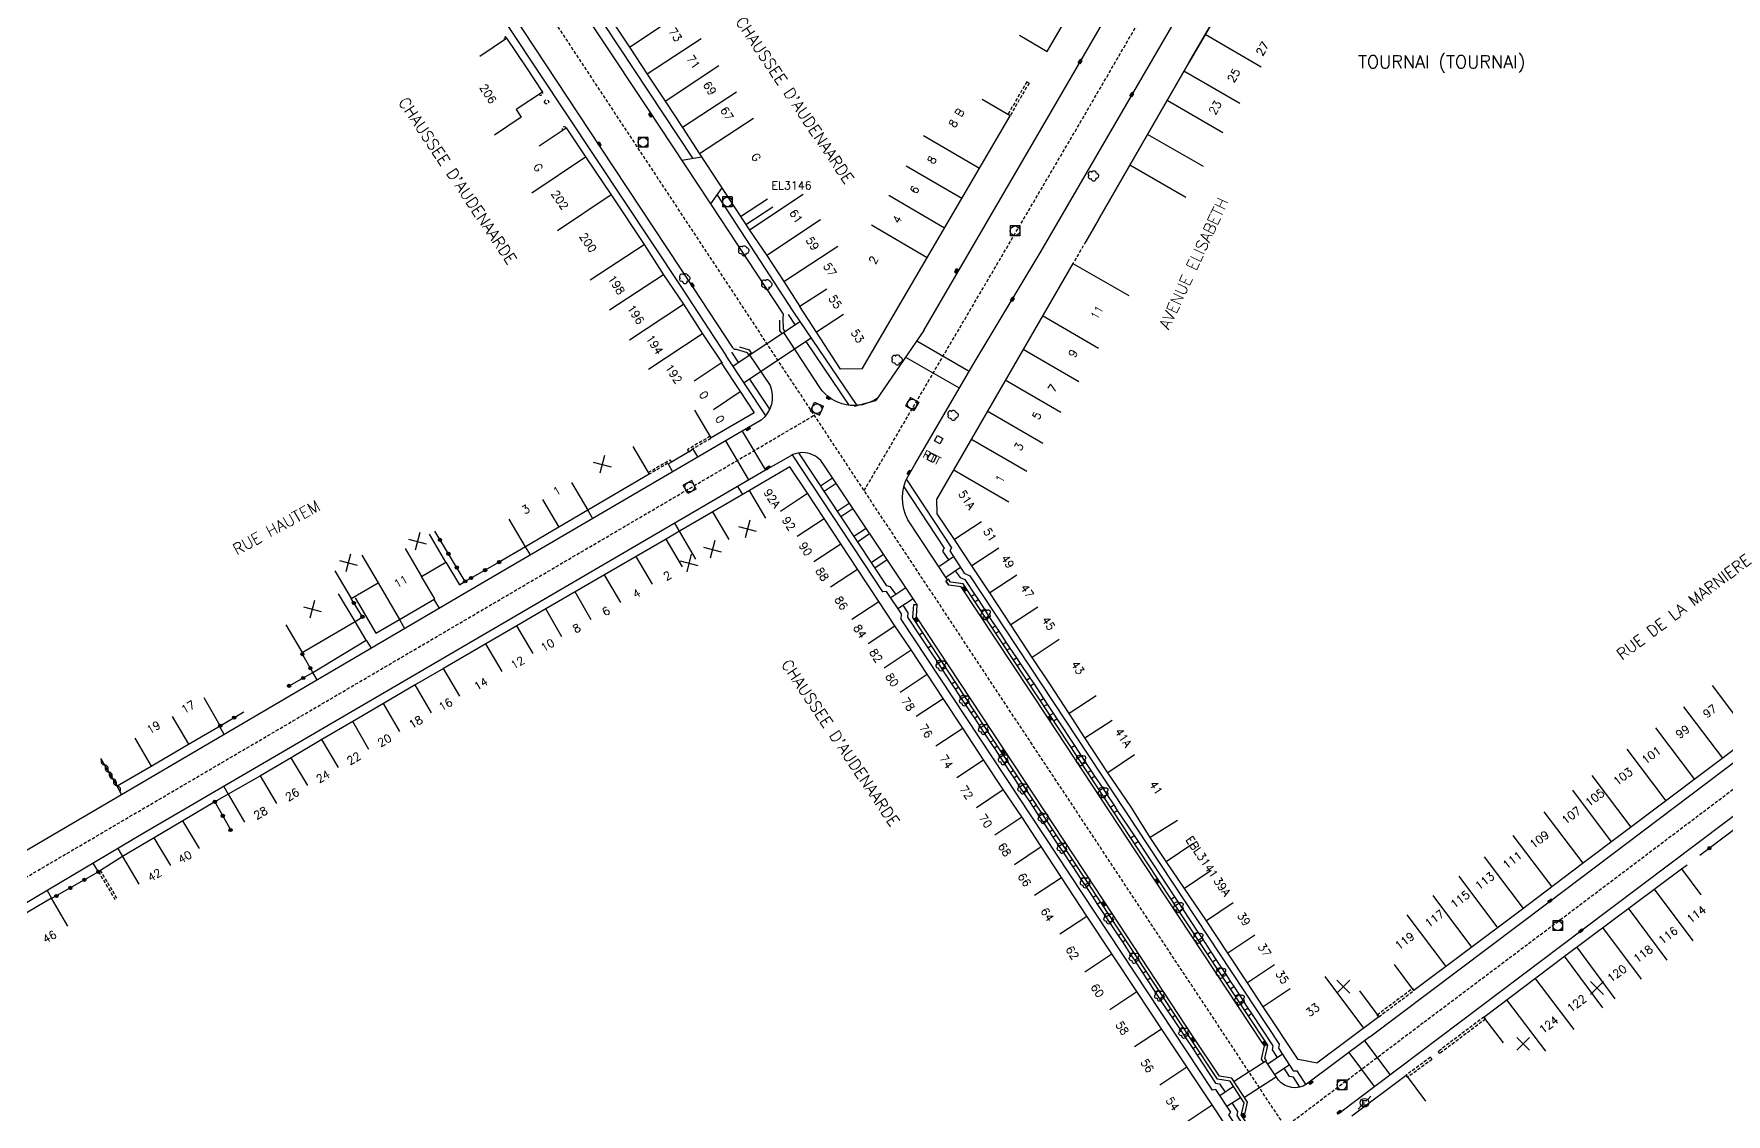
# Model space of a CAD drawing. Header units: millimetres. Extents: x 79999 to 81000, y 145000 to 146000.
# Drawn here: x 80400.9 to 80662.9, y 145573.5 to 145740.8 of the extents above; entities that cross this region are included whole.
import ezdxf
from ezdxf.enums import TextEntityAlignment as Align

# ---------------------------------------------------------------- set-up
doc = ezdxf.new("R2010")
doc.units = ezdxf.units.MM
doc.linetypes.add('DASHED', pattern=[0.75, 0.5, -0.25])
doc.layers.get('0').update_dxf_attribs({"linetype": 'CONTINUOUS'})
for name, color, linetype in [('W0001', 6, 'DASHED'), ('W0008', 7, 'CONTINUOUS'), ('W0100', 7, 'CONTINUOUS'), ('W0112', 1, 'DASHED'), ('W0300', 7, 'CONTINUOUS'), ('W0310', 3, 'CONTINUOUS'), ('W0322', 7, 'CONTINUOUS'), ('W0334', 7, 'CONTINUOUS'), ('W0400', 7, 'CONTINUOUS'), ('W0420', 7, 'CONTINUOUS'), ('W0471', 7, 'CONTINUOUS'), ('w0980', 7, 'CONTINUOUS'), ('w0984', 7, 'CONTINUOUS'), ('W0989', 7, 'CONTINUOUS'), ('W0991', 7, 'CONTINUOUS'), ('W1102', 7, 'CONTINUOUS')]:
    doc.layers.add(name, color=color, linetype=linetype)
doc.styles.get("Standard").update_dxf_attribs({"font": 'romans.shx', "width": 0.85})

# ---------------------------------------------------------------- blocks, each defined once
blk = doc.blocks.new('T300')
for p, q in [((-0.8, 0.51), (-0.86, 0.34)), ((-0.86, 0.34), (-0.86, 0.17)), ((-0.86, 0.17), (-0.74, 0.06)), ((-0.69, 0.63), (-0.8, 0.51)), ((-0.8, -0.06), (-0.74, 0.06)), ((-0.74, 0.06), (-0.69, 0.11)), ((-0.57, 0.69), (-0.69, 0.63)), ((-0.46, 0.69), (-0.57, 0.69)), ((-0.29, 0.63), (-0.46, 0.69)), ((-0.29, 0.63), (-0.17, 0.74)), ((-0.23, 0.57), (-0.29, 0.63)), ((-0.17, 0.74), (-0.06, 0.8)), ((-0.06, 0.8), (0.06, 0.8)), ((0.06, 0.8), (0.23, 0.74)), ((0.23, 0.74), (0.34, 0.63)), ((0.34, 0.63), (0.4, 0.51)), ((0.46, 0.46), (0.34, 0.46)), ((0.4, 0.51), (0.4, 0.46)), ((0.57, 0.4), (0.46, 0.46)), ((0.57, 0.4), (0.69, 0.29)), ((0.69, 0.29), (0.74, 0.17)), ((0.74, 0.06), (0.69, -0.17)), ((0.74, 0.17), (0.74, 0.06)), ((-0.8, -0.17), (-0.8, -0.06)), ((-0.8, -0.23), (-0.8, -0.17)), ((-0.74, -0.34), (-0.8, -0.23)), ((-0.69, -0.4), (-0.74, -0.34)), ((-0.51, -0.46), (-0.69, -0.4)), ((-0.4, -0.46), (-0.51, -0.46)), ((-0.4, -0.46), (-0.34, -0.46)), ((-0.34, -0.46), (-0.34, -0.4)), ((-0.34, -0.51), (-0.34, -0.46)), ((-0.29, -0.63), (-0.34, -0.51)), ((-0.17, -0.74), (-0.29, -0.63)), ((-0.06, -0.8), (-0.17, -0.74)), ((0.06, -0.8), (-0.06, -0.8)), ((0.17, -0.74), (0.06, -0.8)), ((0.23, -0.69), (0.17, -0.74)), ((0.29, -0.46), (0.23, -0.46)), ((0.29, -0.63), (0.23, -0.69)), ((0.46, -0.4), (0.29, -0.46)), ((0.34, -0.51), (0.29, -0.63)), ((0.34, -0.51), (0.34, -0.46)), ((0.57, -0.34), (0.46, -0.4)), ((0.63, -0.29), (0.57, -0.34)), ((0.69, -0.17), (0.63, -0.29))]:
    blk.add_line(p, q)
blk = doc.blocks.new('T420')
for p, q in [((0.75, 0.75), (-0.75, 0.75)), ((-0.75, 0.75), (-0.75, -0.75)), ((0.75, 0.75), (0.75, -0.75)), ((0.75, -0.75), (-0.75, -0.75))]:
    blk.add_line(p, q)
blk.add_ellipse((0, 0), major_axis=(-0.53, 0.53), ratio=1, start_param=3.926991, end_param=10.210176)
blk = doc.blocks.new('T400')
for p, q in [((-0.15, 0.3), (0.15, 0.3)), ((-0.15, -0.25), (-0.15, 0.3)), ((-0.15, 0.15), (0.15, 0.15)), ((-0.15, 0), (0.15, 0)), ((0.15, 0.3), (0.15, -0.25)), ((-0.15, -0.15), (0.15, -0.15)), ((-0.15, -0.25), (-0.15, -0.3)), ((-0.15, -0.3), (0.15, -0.3)), ((0.15, -0.3), (0.15, -0.25))]:
    blk.add_line(p, q)
blk = doc.blocks.new('T471')
for p, q in [((-0.333334, 0.333334), (-0.333334, -0.333334)), ((-0.333334, 0.333334), (0.333334, 0.333334)), ((-0.333334, 0), (0, 0)), ((0.500001, 0.500001), (1.000002, 1.000002)), ((-0.500001, -0.500001), (-1.000002, -1.000002)), ((-0.333334, -0.333334), (0.333334, -0.333334))]:
    blk.add_line(p, q)
blk.add_ellipse((0, 0), major_axis=(0.471405, 0.471405), ratio=1, start_param=5.4977871438, end_param=11.780972451)
blk = doc.blocks.new('t991o')
at = {"color": 0, "linetype": 'Continuous'}
for p, q in [((-1, 1), (1, -1)), ((-1, -1), (1, 1))]:
    blk.add_line(p, q, dxfattribs=at)
blk = doc.blocks.new('t322o')
at = {"color": 0, "linetype": 'Continuous'}
for radius in [0.25, 0.15]:
    blk.add_circle((0, 0), radius, dxfattribs=at)
blk = doc.blocks.new('t310o')
at = {"color": 0, "linetype": 'Continuous'}
for centre, start, end in [((-0.5, 0.38), 216.8699, 323.1304), ((0.5, -0.37), 36.8699, 143.1303)]:
    blk.add_arc(centre, 0.625, start, end, dxfattribs=at)

msp = doc.modelspace()

# ---------------------------------------------------------------- linework, layer by layer
at = {"layer": 'W0001', "flags": 128}
msp.add_lwpolyline([(80349.35, 146000), (80353.73, 145984.24), (80356.08, 145976.02), (80357.75, 145970.88), (80359.77, 145965.17), (80362.57, 145957.29), (80367.83, 145942.25), (80373.59, 145925.82), (80380.76, 145904.98), (80384.12, 145895.64), (80386.69, 145889.88), (80391.23, 145880.57), (80398.22, 145868.21), (80404.54, 145858.32), (80424.81, 145828.17), (80463.82, 145769.52), (80513.36, 145694.45)], dxfattribs=at)
at = {"layer": 'W0001'}
for points in [[(80529.49, 145670.07), (80562.52, 145726.34), (80608.88, 145806.19), (80608.89, 145806.19), (80617.87, 145821.69), (80617.86, 145821.67), (80624.39, 145832.82), (80624.4, 145832.84), (80641.17, 145861.69), (80651.59, 145879.57), (80661.01, 145895.81), (80672.41, 145915.38), (80693.35, 145951.3), (80693.35, 145951.3), (80712.81, 145984.71), (80721.7, 146000)], [(80594.69, 145571.55), (80616.17, 145587.78), (80637.26, 145603.63), (80669.31, 145627.82), (80703.52, 145653.55), (80739.84, 145680.87), (80781.85, 145712.5), (80829.36, 145748.28), (80829.42, 145748.33), (80840.73, 145756.76), (80857.61, 145769.38), (80871.47, 145779.73), (80886.09, 145790.67), (80905.37, 145805.08), (80920.96, 145816.75), (80929.56, 145823.02), (80930.01, 145823.29), (80931.91, 145823.93), (80937.25, 145825.08)], [(80608.92, 145550.04), (80513.36, 145694.45)]]:
    msp.add_lwpolyline(points, dxfattribs=at)
msp.add_lwpolyline([(80231.38, 145892.75), (80238.52, 145895.49), (80246.48, 145874.1), (80256.15, 145846.24), (80262.49, 145826.11), (80275.07, 145783.73), (80290.24, 145730.93), (80296.49, 145713.21), (80304.94, 145689.19), (80322.54, 145649.24), (80333.82, 145624.22), (80348.12, 145592.99), (80352.14, 145586.03, 0.369036), (80360.85, 145584.54), (80370.29, 145591.03), (80384.08, 145600.99), (80521.77, 145681.74)], format="xyb", dxfattribs=at)
at = {"layer": 'W0008'}
for p, q in [((80538.73, 145694.85), (80531.28, 145684.04)), ((80660.75, 145639.91), (80666.76, 145631.92)), ((80656.34, 145636.6), (80662.35, 145628.61)), ((80652.01, 145633.34), (80658.01, 145625.35)), ((80647.57, 145630.01), (80653.58, 145622.02)), ((80642.15, 145625.93), (80648.15, 145617.94)), ((80639.14, 145623.67), (80645.15, 145615.68)), ((80634.71, 145620.34), (80640.72, 145612.35)), ((80629.89, 145616.68), (80635.94, 145608.72)), ((80625.48, 145613.33), (80631.53, 145605.37)), ((80621.53, 145610.36), (80627.53, 145602.36)), ((80617.52, 145607.35), (80623.52, 145599.35)), ((80657.81, 145600.35), (80651.84, 145608.37)), ((80613.52, 145604.35), (80619.52, 145596.35)), ((80653.8, 145597.36), (80647.83, 145605.38)), ((80649.81, 145594.39), (80643.83, 145602.41)), ((80645.76, 145591.38), (80639.79, 145599.4)), ((80643.86, 145589.96), (80637.89, 145597.98)), ((80600.78, 145594.8), (80606.78, 145586.8)), ((80639.4, 145586.59), (80633.37, 145594.56)), ((80635, 145583.25), (80628.96, 145591.23))]:
    msp.add_line(p, q, dxfattribs=at)
at = {"layer": 'W0008', "flags": 128}
for points in [[(80398.9, 145875.74), (80402.59, 145870.25), (80404.38, 145867.58), (80407.77, 145862.5), (80407.83, 145862.59), (80419.64, 145844.72), (80432.43, 145825.41), (80456.6, 145788.77), (80459.96, 145783.67), (80461.27, 145779.87), (80461.24, 145779.32), (80463.26, 145776.24), (80465.03, 145775.78), (80465.31, 145775.57), (80481.49, 145751.04), (80495.83, 145729.4), (80505.69, 145714.5), (80516.97, 145697.41), (80516.91, 145696.81)], [(80502.96, 145721.54), (80482.46, 145752.59), (80466.08, 145777.25), (80465.07, 145777.54), (80463.13, 145780.48), (80463.27, 145781.54), (80458.1, 145789.45), (80434.76, 145824.76), (80417.67, 145850.64), (80409.17, 145863.48), (80407.83, 145862.59)], [(80398.95, 145856.03), (80403.12, 145849.68), (80406.2, 145845.07), (80421.43, 145821.96), (80423.42, 145819), (80438.38, 145796.42), (80452.71, 145774.71), (80453.75, 145774.54), (80455.73, 145771.49), (80455.65, 145770.32), (80469.83, 145748.78), (80474.59, 145741.61), (80501.11, 145701.66), (80508.13, 145690.96)], [(80399.99, 145857.31), (80409.58, 145842.88), (80421.97, 145824.09), (80424.7, 145820), (80439.35, 145797.81), (80453.62, 145776.26), (80453.98, 145776.09), (80455.66, 145775.73), (80457.64, 145772.69), (80457.32, 145770.92), (80457.4, 145770.53), (80473.28, 145746.52), (80488.74, 145723.1), (80503, 145701.45), (80509.03, 145692.27), (80509.36, 145691.99), (80509.65, 145691.98)], [(80501.24, 145721.23), (80504.32, 145721.76)], [(80507.47, 145716.96), (80505.69, 145714.5)], [(80518.52, 145697.88), (80506.71, 145715.92)]]:
    msp.add_lwpolyline(points, dxfattribs=at)
at = {"layer": 'W0008'}
for points in [[(80546.53, 145689.88), (80556.88, 145707.14), (80592.76, 145768.91), (80630.87, 145834.58)], [(80538.73, 145694.85), (80558.42, 145728.73), (80604.78, 145808.58)], [(80607.75, 145585.48), (80607.75, 145585.48), (80635.31, 145606.23), (80667.36, 145630.42), (80701.57, 145656.15), (80737.88, 145683.47), (80779.9, 145715.1), (80812.23, 145739.48), (80813.54, 145742.01), (80811.88, 145744.21), (80806.01, 145751.16), (80802.74, 145755.07), (80782.83, 145778.62), (80775.96, 145786.74), (80773.07, 145789.57)], [(80527.98, 145683.14), (80531.28, 145684.04)], [(80737.56, 145672.85), (80735.47, 145672.75), (80733.64, 145671.98), (80705.87, 145651.15), (80671.95, 145625.61), (80640.62, 145602.01), (80602.89, 145573.51)]]:
    msp.add_lwpolyline(points, dxfattribs=at)
for points in [[(80531.5, 145684.36, -0.41611), (80522.62, 145686.04), (80517.04, 145694.54), (80516.79, 145694.37), (80516.44, 145694.89), (80516.42, 145696.48)], [(80510.19, 145692.34), (80511.69, 145691.89), (80512.02, 145691.36), (80511.71, 145691.17), (80514.92, 145686.35, -0.33643), (80513.53, 145680.98), (80510.6, 145679.28), (80467.96, 145654.36), (80414.53, 145622.98), (80397.19, 145612.8)], [(80607.75, 145585.48), (80597.99, 145578.14, -0.379779), (80593.61, 145578.78), (80591.67, 145581.71), (80591.36, 145581.51), (80591.01, 145582.04), (80591.46, 145584.07), (80591.14, 145584.51), (80574.48, 145609.74), (80557.87, 145634.96), (80544.51, 145655.17), (80542.59, 145655.44), (80542.14, 145656.06), (80542.41, 145656.26), (80536.25, 145665.56, -0.251539), (80536.28, 145672.33), (80537.32, 145674.09), (80546.53, 145689.88)], [(80588.4, 145573.46), (80588.46, 145573.71), (80588.85, 145575.34), (80586.43, 145579.08), (80584.48, 145579.39), (80580.44, 145585.48), (80566.59, 145606.52), (80551.09, 145630.02), (80537.57, 145650.53), (80537.69, 145652.41), (80537.56, 145652.6), (80537.34, 145652.93), (80523.22, 145674.08, 0.447518), (80517.78, 145675.25), (80514.21, 145673.22), (80471.53, 145648.29), (80418.14, 145617.11), (80385.87, 145597.95)]]:
    msp.add_lwpolyline(points, format="xyb", dxfattribs=at)
at = {"layer": 'W0100'}
for p, q in [((80565.69, 145711.94), (80563.79, 145708.65)), ((80561.81, 145705.22), (80540.72, 145668.79))]:
    msp.add_line(p, q, dxfattribs=at)
for points in [[(80553.51, 145740.58), (80557.83, 145738.08), (80566.89, 145753.73), (80576.68, 145770.52), (80592.62, 145798.04), (80616.93, 145840.03), (80638.85, 145877.94), (80638.76, 145878.01), (80638.83, 145878.17), (80634.51, 145880.68)], [(80661.27, 145853.25), (80652.97, 145858.05), (80650.06, 145857.32), (80632.7, 145827.45), (80615.47, 145797.67), (80597.89, 145767.54), (80579.81, 145736.43), (80565.69, 145711.94), (80579.81, 145736.43), (80597.89, 145767.54), (80615.47, 145797.67), (80632.7, 145827.45), (80650.06, 145857.32)], [(80529.2, 145688.95), (80552.07, 145728.1), (80547.75, 145730.62)], [(80785.79, 145728), (80788.82, 145724.02), (80769.25, 145709.09), (80760.72, 145702.77), (80711.54, 145665.71), (80697.26, 145654.84), (80640.64, 145612.29), (80630.99, 145604.95), (80614.6, 145592.66), (80611.6, 145596.66)], [(80529.2, 145688.95), (80525.84, 145688.9), (80522.13, 145694.59), (80519.53, 145698.56)], [(80507.37, 145689.84), (80510.31, 145685.41), (80512.45, 145682.12), (80505.8, 145678.23), (80503.28, 145682.54)], [(80493.68, 145676.92), (80496.21, 145672.61), (80486.71, 145667.03), (80482.23, 145664.39), (80477.08, 145661.35), (80474.54, 145665.65)], [(80587.27, 145569.02), (80583.35, 145574.93), (80579.44, 145580.82), (80575.53, 145586.72), (80571.7, 145592.49), (80567.83, 145598.32), (80563.98, 145604.17), (80560.06, 145610.17), (80556.91, 145614.93), (80553.88, 145619.53), (80551.01, 145623.79), (80547.98, 145628.39), (80544.76, 145633.28), (80541.71, 145637.88), (80539.24, 145641.63), (80536.75, 145645.39), (80534.26, 145649.15), (80531.77, 145652.91), (80528.45, 145657.93), (80525.89, 145661.82), (80523.3, 145665.75), (80520.7, 145669.68), (80518, 145673.77), (80511.73, 145670.11), (80506.06, 145666.79), (80500.88, 145663.77), (80498.82, 145662.57), (80494.19, 145659.88), (80489.3, 145657.05), (80484.74, 145654.4), (80480.2, 145651.77), (80475.71, 145649.15), (80470.93, 145646.36), (80464.36, 145642.54), (80459.98, 145639.98), (80455.08, 145637.09), (80450.31, 145634.31), (80445.55, 145631.51), (80440.81, 145628.71), (80436.05, 145625.92), (80431.05, 145623.04), (80433.55, 145618.71)], [(80565.41, 145638.31), (80561.24, 145635.56), (80558.32, 145639.98), (80555.51, 145644.24), (80552.21, 145649.26), (80548.92, 145654.25), (80546.16, 145658.43), (80543.46, 145662.5), (80540.79, 145666.48), (80540.72, 145668.79)], [(80447.56, 145657.66), (80450.09, 145653.34), (80454.23, 145655.77), (80457.56, 145650.09), (80463.02, 145653.29), (80460.97, 145656.79), (80464.71, 145658.98), (80462.19, 145663.3)], [(80439.94, 145649.29), (80442.48, 145644.98), (80450.67, 145649.81), (80448.13, 145654.11)], [(80416.59, 145631.71), (80419.13, 145627.41), (80424.88, 145630.8), (80429.81, 145633.65), (80427.31, 145637.98)], [(80577.98, 145618.99), (80573.74, 145616.34), (80570.75, 145621.13), (80567.19, 145626.35), (80563.66, 145631.8), (80567.86, 145634.52)], [(80426.57, 145614.64), (80424.01, 145618.94), (80419.57, 145616.29), (80414.66, 145613.42), (80417.19, 145609.1)], [(80599.61, 145581.41), (80596.69, 145581.95), (80591.28, 145590.13), (80588.82, 145593.86), (80585.77, 145598.46), (80582.46, 145603.46), (80579.06, 145608.44), (80576.22, 145612.64), (80580.37, 145615.44)], [(80628.44, 145584.56), (80625.43, 145588.55), (80637.88, 145597.97), (80656.04, 145611.5), (80659.02, 145607.49)], [(80406.22, 145602.63), (80403.7, 145606.95), (80398, 145603.61), (80392.43, 145600.32), (80387.22, 145597.28), (80389.74, 145592.96)], [(80606.15, 145592.59), (80609.15, 145588.59), (80599.59, 145581.41)], [(80604.96, 145573.22), (80613.38, 145579.53), (80616.38, 145575.53)]]:
    msp.add_lwpolyline(points, dxfattribs=at)
at = {"layer": 'W0100', "flags": 128}
for points in [[(80490.36, 145742.92), (80493.14, 145738.74), (80495.9, 145734.54), (80498.68, 145730.38), (80501.36, 145726.32), (80504.01, 145722.24), (80511.73, 145710.41), (80514.41, 145706.46), (80517.04, 145702.47), (80519.53, 145698.56), (80519.53, 145698.56)], [(80469.97, 145737.37), (80474.13, 145740.15), (80477.2, 145735.56), (80479.7, 145731.78), (80479.68, 145731.78), (80475.62, 145729.07), (80476.41, 145727.88), (80472.25, 145725.1)], [(80479.18, 145723.47), (80483.34, 145726.25), (80486.33, 145721.78), (80490.31, 145715.85), (80495.43, 145708.16), (80498.44, 145703.49), (80501.5, 145698.93), (80504.46, 145694.33), (80507.5, 145689.82), (80507.5, 145689.82)]]:
    msp.add_lwpolyline(points, dxfattribs=at)
at = {"layer": 'W0100'}
msp.add_lwpolyline([(80539.77, 145675.92), (80540.69, 145675.42), (80540.18, 145674.43), (80539.24, 145674.91)], close=True, dxfattribs=at)
at = {"layer": 'W0112'}
for p, q in [((80555.01, 145733.19), (80554.67, 145733.39)), ((80552.07, 145728.1), (80551.72, 145728.3)), ((80563.79, 145708.65), (80561.81, 145705.22)), ((80614.35, 145592.98), (80614.6, 145592.66)), ((80609.15, 145588.59), (80608.91, 145588.91)), ((80625.43, 145588.55), (80625.67, 145588.23)), ((80618.6, 145582.9), (80618.36, 145583.22)), ((80617.16, 145582.31), (80617.39, 145581.98)), ((80613.61, 145579.21), (80613.38, 145579.53))]:
    msp.add_line(p, q, dxfattribs=at)
at = {"layer": 'W0112', "flags": 128}
for points in [[(80474.13, 145740.15), (80473.99, 145740.37), (80473.65, 145740.15), (80473.8, 145739.93)], [(80479.15, 145731.43), (80479.24, 145731.34), (80479.35, 145731.3), (80479.47, 145731.3), (80479.59, 145731.34), (80479.68, 145731.43), (80479.72, 145731.55), (80479.73, 145731.67), (80479.68, 145731.78), (80479.68, 145731.78)], [(80483.34, 145726.25), (80483.25, 145726.34), (80483.13, 145726.39), (80483.01, 145726.39), (80482.89, 145726.34), (80482.8, 145726.25), (80482.75, 145726.13), (80482.75, 145726.01), (80482.79, 145725.89)]]:
    msp.add_lwpolyline(points, dxfattribs=at)
at = {"layer": 'W0112'}
for points in [[(80554.67, 145733.39), (80551.72, 145728.3)], [(80555.01, 145733.19), (80552.07, 145728.1)], [(80505.65, 145678.49), (80502.12, 145676.41), (80502.33, 145676.07), (80502.8, 145676.34), (80502.75, 145676.43), (80505.8, 145678.23)], [(80496.06, 145672.87), (80499.43, 145674.85), (80499.64, 145674.49), (80499.17, 145674.2), (80499.11, 145674.31), (80496.21, 145672.61)], [(80413.82, 145606.95), (80411.26, 145611.24), (80410.95, 145611.04), (80413.51, 145606.75)], [(80608.91, 145588.91), (80614.35, 145592.98)], [(80609.15, 145588.59), (80614.6, 145592.66)], [(80625.43, 145588.55), (80618.36, 145583.22)], [(80625.67, 145588.23), (80618.6, 145582.9)], [(80617.16, 145582.31), (80613.38, 145579.53)], [(80617.39, 145581.98), (80613.61, 145579.21)]]:
    msp.add_lwpolyline(points, dxfattribs=at)
at = {"layer": 'W0112', "flags": 128}
msp.add_lwpolyline([(80480.02, 145730.16), (80480, 145730.29), (80480.03, 145730.41), (80480.1, 145730.51), (80480.21, 145730.57), (80480.33, 145730.59), (80480.45, 145730.56), (80480.55, 145730.48), (80480.62, 145730.38), (80480.64, 145730.25), (80480.6, 145730.13), (80480.53, 145730.03), (80480.42, 145729.97), (80480.3, 145729.95), (80480.18, 145729.98), (80480.08, 145730.06)], close=True, dxfattribs=at)
at = {"layer": 'W0310'}
msp.add_lwpolyline([(80413.83, 145624.35), (80411.31, 145628.59)], dxfattribs=at)
at = {"layer": 'W0322'}
msp.add_line((80656.04, 145611.5), (80656.87, 145612.1), dxfattribs=at)
for points in [[(80467.72, 145656.02), (80463.01, 145663.78)], [(80472.98, 145659), (80467.72, 145656.02)], [(80451.82, 145650.54), (80450.09, 145653.34)], [(80440.46, 145639.84), (80444.14, 145641.88), (80442.44, 145644.88)], [(80429.81, 145633.65), (80433.45, 145635.79)], [(80688.76, 145636.15), (80660.07, 145614.49), (80659.87, 145614.34), (80658.87, 145613.58)], [(80428.98, 145621.88), (80431.42, 145617.47)], [(80410.95, 145611.04), (80403.81, 145606.93)]]:
    msp.add_lwpolyline(points, dxfattribs=at)
at = {"layer": 'W0334'}
for p, q in [((80519.62, 145696.26), (80509.21, 145689.32)), ((80521.31, 145693.72), (80510.89, 145686.78)), ((80541.04, 145658.34), (80543.32, 145659.85)), ((80542.13, 145656.69), (80544.39, 145658.19)), ((80535.96, 145654.99), (80533.64, 145653.44)), ((80542.14, 145656.06), (80542.59, 145655.44)), ((80546.08, 145653.71), (80546.56, 145654.03)), ((80534.72, 145651.8), (80537.06, 145653.35)), ((80546.63, 145652.87), (80547.12, 145653.2)), ((80547.68, 145651.28), (80548.15, 145651.59)), ((80548.3, 145650.35), (80548.75, 145650.65)), ((80549.31, 145648.82), (80549.78, 145649.14)), ((80537.99, 145647.73), (80538.57, 145648.11)), ((80539.36, 145645.7), (80539.91, 145646.07)), ((80549.87, 145647.97), (80550.34, 145648.28)), ((80550.96, 145646.31), (80551.43, 145646.62)), ((80540.92, 145643.37), (80541.46, 145643.72)), ((80551.6, 145645.35), (80552.06, 145645.65)), ((80552.58, 145643.87), (80553.06, 145644.18)), ((80553.15, 145643), (80553.62, 145643.31)), ((80541.47, 145642.5), (80542.02, 145642.86)), ((80554.64, 145640.74), (80555.14, 145641.07)), ((80543.01, 145640.17), (80543.56, 145640.53)), ((80543.58, 145639.32), (80544.12, 145639.68)), ((80544.52, 145637.86), (80545.08, 145638.23)), ((80555.23, 145639.85), (80555.74, 145640.19)), ((80545.06, 145637.05), (80545.62, 145637.41)), ((80545.99, 145635.66), (80546.54, 145636.02)), ((80556.76, 145637.54), (80557.25, 145637.86)), ((80557.33, 145636.68), (80557.81, 145636.99)), ((80558.26, 145635.28), (80558.73, 145635.59)), ((80546.55, 145634.81), (80547.1, 145635.17)), ((80547.51, 145633.36), (80548.05, 145633.72)), ((80548.07, 145632.53), (80548.61, 145632.88)), ((80558.82, 145634.43), (80559.29, 145634.74)), ((80549.02, 145631.09), (80549.55, 145631.44)), ((80549.59, 145630.21), (80550.13, 145630.57)), ((80561.55, 145630.27), (80562.04, 145630.59)), ((80550.53, 145628.78), (80551.07, 145629.14)), ((80551.12, 145627.91), (80551.65, 145628.26)), ((80562.59, 145628.7), (80563.07, 145629.02)), ((80563.17, 145627.82), (80563.65, 145628.14)), ((80552.1, 145626.43), (80552.63, 145626.78)), ((80552.64, 145625.59), (80553.18, 145625.95)), ((80564.11, 145626.39), (80564.58, 145626.7)), ((80564.67, 145625.54), (80565.16, 145625.86)), ((80553.54, 145624.2), (80554.09, 145624.56)), ((80554.11, 145623.35), (80554.66, 145623.71)), ((80555.07, 145621.91), (80555.61, 145622.26)), ((80565.92, 145623.64), (80566.42, 145623.97)), ((80566.55, 145622.68), (80567.07, 145623.03)), ((80555.64, 145621.06), (80556.17, 145621.41)), ((80556.55, 145619.64), (80557.1, 145620)), ((80567.63, 145621.06), (80568.15, 145621.4)), ((80568.18, 145620.21), (80568.68, 145620.55)), ((80557.21, 145618.7), (80557.73, 145619.04)), ((80558.17, 145617.23), (80558.7, 145617.58)), ((80558.71, 145616.42), (80559.24, 145616.76)), ((80559.65, 145615.01), (80560.58, 145615.63)), ((80570.77, 145616.29), (80571.3, 145616.64)), ((80571.36, 145615.39), (80571.9, 145615.74)), ((80560.27, 145614.05), (80560.8, 145614.4)), ((80561.2, 145612.65), (80561.72, 145613)), ((80561.78, 145611.81), (80562.29, 145612.14)), ((80563.04, 145609.89), (80563.55, 145610.23)), ((80563.64, 145609), (80564.14, 145609.33)), ((80564.89, 145607.08), (80565.4, 145607.42)), ((80577.01, 145606.82), (80577.52, 145607.16)), ((80565.58, 145606.04), (80566.09, 145606.38)), ((80566.89, 145604.06), (80567.4, 145604.39)), ((80577.67, 145605.83), (80578.18, 145606.17)), ((80578.25, 145604.95), (80578.76, 145605.29)), ((80567.45, 145603.19), (80567.96, 145603.53)), ((80568.79, 145601.16), (80569.3, 145601.5)), ((80580.62, 145601.35), (80581.15, 145601.71)), ((80569.48, 145600.17), (80569.97, 145600.49)), ((80581.22, 145600.44), (80581.74, 145600.79)), ((80570.71, 145598.21), (80571.24, 145598.55)), ((80571.33, 145597.34), (80571.82, 145597.67)), ((80582.63, 145598.3), (80583.15, 145598.65)), ((80583.42, 145597.1), (80583.95, 145597.45)), ((80584.23, 145595.88), (80584.77, 145596.24)), ((80572.64, 145595.36), (80573.13, 145595.68)), ((80573.32, 145594.31), (80573.81, 145594.64)), ((80584.83, 145594.98), (80585.35, 145595.33)), ((80585.62, 145593.78), (80586.13, 145594.12)), ((80574.61, 145592.33), (80575.11, 145592.66)), ((80575.23, 145591.39), (80575.73, 145591.72)), ((80586.19, 145592.92), (80586.71, 145593.27)), ((80587.01, 145591.68), (80587.53, 145592.02)), ((80587.61, 145590.77), (80588.13, 145591.11)), ((80576.48, 145589.52), (80576.97, 145589.85)), ((80577.16, 145588.49), (80577.65, 145588.81)), ((80588.38, 145589.59), (80588.89, 145589.93)), ((80588.94, 145588.75), (80589.47, 145589.1)), ((80578.42, 145586.6), (80578.9, 145586.91)), ((80578.99, 145585.74), (80579.46, 145586.05)), ((80580.37, 145583.66), (80580.84, 145583.97)), ((80581.02, 145582.62), (80581.52, 145582.95)), ((80591.67, 145581.71), (80586.78, 145578.55)), ((80594.23, 145582.79), (80591.96, 145581.27)), ((80593.03, 145579.66), (80595.3, 145581.12)), ((80586.69, 145577.77), (80584.55, 145576.36)), ((80593.31, 145579.27), (80588.37, 145576.08)), ((80585.64, 145574.72), (80587.76, 145576.11))]:
    msp.add_line(p, q, dxfattribs=at)
for points in [[(80516.91, 145696.81), (80516.94, 145695.07), (80517.21, 145694.66)], [(80517.72, 145697.35), (80518.79, 145695.71)], [(80528.38, 145683.26), (80518.52, 145697.88)], [(80520.48, 145693.17), (80527.1, 145683.29)], [(80537.63, 145693.27), (80545.75, 145688.55)], [(80514.2, 145681.76), (80508.13, 145690.96)], [(80508.93, 145691.5), (80510.03, 145689.87)], [(80509.65, 145691.98), (80511.36, 145691.47), (80511.6, 145691.09), (80511.71, 145691.17)], [(80544.23, 145685.94), (80535.96, 145690.68)], [(80511.73, 145687.34), (80514.81, 145682.68)], [(80511.62, 145671.72), (80508.07, 145677.8)], [(80510.6, 145679.28), (80514.21, 145673.22)], [(80502.33, 145676.07), (80499.64, 145674.49)], [(80503.76, 145675.29), (80502.99, 145676.57)], [(80603.63, 145546.54), (80603.63, 145546.54), (80599.09, 145553.5), (80599.35, 145553.9), (80597.06, 145557.36), (80596.55, 145557.3), (80585.95, 145573.39), (80586.24, 145573.82), (80583.93, 145577.3), (80583.41, 145577.22), (80535.22, 145650.14), (80535.27, 145650.97), (80532.96, 145654.47), (80532.4, 145654.39), (80518.39, 145675.61)], [(80499.17, 145674.2), (80499.81, 145672.98)], [(80510.68, 145669.49), (80509.91, 145670.7)], [(80535.63, 145670.67), (80541.89, 145661.16), (80541.64, 145660.7), (80542.53, 145659.33)], [(80536.02, 145671.8), (80542.99, 145661.2), (80542.74, 145660.74), (80544.99, 145657.27), (80545.84, 145656.88), (80593.75, 145584.36), (80593.63, 145583.72), (80595.88, 145580.22), (80596.48, 145580.21), (80597.87, 145578.06)], [(80486.7, 145667.02), (80487.45, 145665.75)], [(80500.9, 145663.78), (80500.2, 145665.04)], [(80464.71, 145658.98), (80466.82, 145655.46), (80467.69, 145656.02)], [(80477.86, 145660.14), (80477.08, 145661.35), (80472.98, 145659)], [(80591.67, 145581.71), (80591.78, 145581.79), (80591.54, 145582.14), (80591.99, 145584.18), (80591.55, 145584.79), (80574.9, 145610.02), (80558.28, 145635.24), (80544.81, 145655.63), (80542.87, 145655.9), (80542.54, 145656.35), (80542.41, 145656.26)], [(80543.6, 145657.67), (80544.33, 145656.6), (80545.08, 145656.29), (80546.56, 145654.03), (80547.12, 145653.2), (80548.15, 145651.59), (80548.75, 145650.65), (80549.78, 145649.14), (80550.34, 145648.28), (80551.43, 145646.62), (80552.06, 145645.65), (80553.06, 145644.19), (80553.62, 145643.31), (80555.14, 145641.07), (80555.74, 145640.19), (80557.25, 145637.86), (80557.81, 145636.99), (80558.73, 145635.59), (80559.29, 145634.75), (80562.04, 145630.59), (80563.07, 145629.02), (80563.65, 145628.14), (80564.58, 145626.7), (80565.16, 145625.86), (80566.42, 145623.97), (80567.07, 145623.03), (80568.15, 145621.4), (80568.68, 145620.55), (80571.3, 145616.64), (80571.9, 145615.75), (80577.52, 145607.16), (80578.18, 145606.17), (80578.76, 145605.29), (80581.15, 145601.71), (80581.74, 145600.79), (80583.15, 145598.65), (80583.94, 145597.45), (80584.76, 145596.24), (80585.35, 145595.33), (80586.13, 145594.12), (80586.71, 145593.27), (80587.53, 145592.03), (80588.13, 145591.11), (80588.89, 145589.93), (80589.47, 145589.1), (80592.77, 145584.07), (80592.65, 145583.46), (80593.45, 145582.27)], [(80450.67, 145653.49), (80453.89, 145648.01), (80457.56, 145650.09), (80458.32, 145648.7)], [(80463.74, 145651.88), (80462.91, 145653.22)], [(80535.49, 145652.31), (80536.26, 145651.13), (80536.18, 145650.46), (80537.99, 145647.73), (80539.36, 145645.7), (80540.92, 145643.37), (80541.47, 145642.5), (80543.01, 145640.17), (80543.58, 145639.32), (80544.52, 145637.86), (80545.06, 145637.05), (80545.99, 145635.66), (80546.55, 145634.81), (80547.51, 145633.36), (80548.07, 145632.53), (80549.02, 145631.09), (80549.59, 145630.21), (80550.53, 145628.78), (80551.12, 145627.91), (80552.1, 145626.43), (80552.64, 145625.6), (80553.54, 145624.2), (80555.07, 145621.91), (80555.64, 145621.06), (80556.55, 145619.64), (80557.21, 145618.7), (80558.17, 145617.23), (80558.71, 145616.42), (80559.65, 145615.01), (80560.27, 145614.06), (80561.2, 145612.65), (80561.78, 145611.82), (80563.04, 145609.89), (80563.64, 145609.01), (80564.89, 145607.09), (80565.58, 145606.04), (80566.89, 145604.06), (80567.45, 145603.19), (80568.79, 145601.16), (80569.48, 145600.17), (80570.71, 145598.21), (80571.32, 145597.34), (80572.64, 145595.36), (80573.31, 145594.32), (80574.61, 145592.34), (80575.23, 145591.39), (80576.47, 145589.53), (80577.16, 145588.49), (80578.42, 145586.6), (80578.99, 145585.74), (80580.37, 145583.66), (80581.02, 145582.63), (80583.86, 145578.31), (80584.49, 145578.19), (80585.36, 145576.89)], [(80605, 145547.45), (80600.96, 145553.55), (80601.44, 145555.37), (80599.28, 145558.63), (80597.28, 145559.06), (80595.55, 145561.73), (80588.15, 145572.94), (80587.86, 145573.37), (80587.94, 145573.71), (80588.32, 145575.25), (80586.14, 145578.63), (80584.18, 145578.93), (80580.02, 145585.2), (80566.18, 145606.25), (80550.67, 145629.74), (80537.03, 145650.44), (80537.19, 145652.44), (80537.69, 145652.41)], [(80452.39, 145646.9), (80450.67, 145649.81), (80451.82, 145650.54)], [(80444.82, 145640.77), (80444.14, 145641.88), (80452.39, 145646.9), (80453.18, 145645.68)], [(80563.66, 145631.8), (80561.24, 145635.56)], [(80430.42, 145632.31), (80429.7, 145633.58)], [(80414.5, 145622.97), (80413.83, 145624.35), (80419.13, 145627.41)], [(80430.37, 145624.25), (80431.05, 145623.04), (80428.98, 145621.88), (80424.01, 145618.94)], [(80413.96, 145614.63), (80414.66, 145613.42), (80411.26, 145611.24)], [(80576.22, 145612.64), (80573.74, 145616.34)], [(80410.95, 145611.04), (80410.15, 145612.37)], [(80403.03, 145608.14), (80403.7, 145606.95)], [(80608.49, 145577.81), (80604.55, 145583.07)], [(80606.96, 145584.88), (80610.88, 145579.63)], [(80596.93, 145577.68), (80595.96, 145579.22), (80595.35, 145579.35), (80594.53, 145580.61)], [(80586.42, 145575.24), (80587.26, 145573.92), (80587.16, 145573.31), (80588.02, 145572), (80588.74, 145570.97), (80589.94, 145569.11), (80590.53, 145568.23), (80591.92, 145566.11), (80592.59, 145565.09), (80593.83, 145563.19), (80594.43, 145562.28), (80595.69, 145560.36), (80596.37, 145559.34), (80596.98, 145558.41), (80597.58, 145558.26), (80598.49, 145556.95)]]:
    msp.add_lwpolyline(points, dxfattribs=at)
msp.add_lwpolyline([(80540.37, 145677.76), (80540.82, 145678.58), (80541.65, 145678.13), (80541.19, 145677.3)], close=True, dxfattribs=at)
at = {"layer": 'W0334', "flags": 128}
for points in [[(80534.43, 145653.97), (80533.59, 145655.19), (80532.99, 145655.31), (80519.37, 145675.92)], [(80522.73, 145670.83), (80524.57, 145672.06)], [(80523.3, 145669.97), (80525.14, 145671.2)], [(80525.32, 145666.91), (80527.18, 145668.15)], [(80525.88, 145666.07), (80527.74, 145667.31)], [(80527.9, 145663), (80529.78, 145664.25)], [(80528.46, 145662.16), (80530.34, 145663.42)], [(80530.58, 145658.96), (80532.47, 145660.22)], [(80531.14, 145658.11), (80533.03, 145659.38)]]:
    msp.add_lwpolyline(points, dxfattribs=at)
at = {"layer": 'W1102'}
for p, q in [((80590.93, 145735.67), (80582.28, 145740.69)), ((80587.67, 145730.04), (80579, 145735.04)), ((80585.03, 145725.47), (80576.37, 145730.46)), ((80538.69, 145725.04), (80547.33, 145719.99)), ((80582.03, 145720.25), (80573.36, 145725.24)), ((80535.98, 145720.39), (80544.61, 145715.34)), ((80579.28, 145715.48), (80570.61, 145720.47)), ((80533.31, 145715.81), (80541.94, 145710.77)), ((80530.61, 145711.21), (80539.25, 145706.16)), ((80570.49, 145700.22), (80561.82, 145705.21)), ((80523.72, 145701.29), (80519.53, 145698.56)), ((80526.31, 145697.33), (80522.13, 145694.59)), ((80565.75, 145692.1), (80557.11, 145697.14)), ((80562.71, 145686.9), (80554.08, 145691.94)), ((80503.19, 145687.08), (80507.37, 145689.84)), ((80506.15, 145682.64), (80510.31, 145685.41)), ((80559.96, 145682.17), (80551.3, 145687.18)), ((80557.17, 145677.36), (80548.52, 145682.37)), ((80554.66, 145673.02), (80546, 145678.02)), ((80551.9, 145668.26), (80543.25, 145673.27)), ((80484.18, 145671.34), (80486.71, 145667.03)), ((80514.25, 145665.79), (80511.73, 145670.11)), ((80516.53, 145666.91), (80520.7, 145669.68)), ((80479.69, 145668.69), (80482.23, 145664.39)), ((80508.58, 145662.48), (80506.06, 145666.79)), ((80519.13, 145663), (80523.3, 145665.75)), ((80547.63, 145665.26), (80543.46, 145662.5)), ((80501.35, 145658.25), (80498.82, 145662.57)), ((80503.41, 145659.45), (80500.88, 145663.77)), ((80521.71, 145659.07), (80525.89, 145661.82)), ((80451.71, 145660.09), (80454.23, 145655.77)), ((80458.44, 145661.11), (80460.97, 145656.79)), ((80496.7, 145655.56), (80494.19, 145659.88)), ((80550.33, 145661.18), (80546.16, 145658.43)), ((80491.81, 145652.72), (80489.3, 145657.05)), ((80524.28, 145655.16), (80528.45, 145657.93)), ((80553.1, 145657), (80548.92, 145654.25)), ((80487.25, 145650.07), (80484.74, 145654.4)), ((80482.7, 145647.44), (80480.2, 145651.77)), ((80527.6, 145650.15), (80531.77, 145652.91)), ((80556.39, 145652), (80552.21, 145649.26)), ((80478.23, 145644.83), (80475.71, 145649.15)), ((80530.09, 145646.39), (80534.26, 145649.15)), ((80473.45, 145642.04), (80470.93, 145646.36)), ((80559.68, 145647), (80555.51, 145644.24)), ((80532.58, 145642.63), (80536.75, 145645.39)), ((80466.87, 145638.22), (80464.36, 145642.54)), ((80535.06, 145638.87), (80539.24, 145641.63)), ((80462.5, 145635.66), (80459.98, 145639.98)), ((80457.62, 145632.78), (80455.08, 145637.09)), ((80537.54, 145635.12), (80541.71, 145637.88)), ((80422.34, 145635.1), (80424.88, 145630.8)), ((80452.83, 145629.99), (80450.31, 145634.31)), ((80540.58, 145630.53), (80544.76, 145633.28)), ((80448.09, 145627.2), (80445.55, 145631.51)), ((80443.35, 145624.41), (80440.81, 145628.71)), ((80543.81, 145625.64), (80547.98, 145628.39)), ((80571.33, 145629.16), (80567.19, 145626.35)), ((80438.58, 145621.61), (80436.05, 145625.92)), ((80546.86, 145621), (80551.01, 145623.79)), ((80549.7, 145616.78), (80553.88, 145619.53)), ((80422.14, 145612), (80419.57, 145616.29)), ((80552.74, 145612.17), (80556.91, 145614.93)), ((80555.87, 145607.43), (80560.06, 145610.17)), ((80583.19, 145611.26), (80579.06, 145608.44)), ((80559.8, 145601.42), (80563.98, 145604.17)), ((80586.63, 145606.23), (80582.46, 145603.46)), ((80589.95, 145601.22), (80585.77, 145598.46)), ((80563.66, 145595.56), (80567.83, 145598.32)), ((80592.99, 145596.61), (80588.82, 145593.86)), ((80567.53, 145589.73), (80571.7, 145592.49)), ((80595.45, 145592.89), (80591.28, 145590.13)), ((80571.36, 145583.96), (80575.53, 145586.72)), ((80575.27, 145578.06), (80579.44, 145580.82)), ((80579.18, 145572.16), (80583.35, 145574.93))]:
    msp.add_line(p, q, dxfattribs=at)
at = {"layer": 'W1102', "flags": 128}
for points in [[(80493.14, 145738.74), (80501.48, 145744.26)], [(80504.24, 145740.06), (80495.9, 145734.54)], [(80498.68, 145730.38), (80507.01, 145735.91)], [(80509.72, 145731.8), (80501.36, 145726.32)], [(80512.38, 145727.7), (80504.01, 145722.24)], [(80478.03, 145716.21), (80486.33, 145721.78)], [(80490.31, 145715.85), (80482, 145710.3)], [(80510.37, 145712.5), (80514.55, 145715.24)], [(80511.18, 145711.26), (80515.36, 145714)], [(80520.06, 145715.95), (80511.73, 145710.41)], [(80522.72, 145712.02), (80514.41, 145706.46)], [(80487.06, 145702.69), (80495.43, 145708.16)], [(80517.04, 145702.47), (80525.43, 145707.91)], [(80498.44, 145703.49), (80490.08, 145698)], [(80493.14, 145693.43), (80501.5, 145698.93)], [(80504.46, 145694.33), (80496.12, 145688.83)]]:
    msp.add_lwpolyline(points, dxfattribs=at)

# ---------------------------------------------------------------- block references
at = {"layer": 'W0300'}
for p in [(80565.01, 145718.78), (80510.9, 145707.2), (80501.76, 145702.9), (80514.47, 145701.97), (80534.63, 145690.28), (80543.29, 145681.71)]:
    msp.add_blockref('T300', p, dxfattribs=at)
at = {"layer": 'W0300', "rotation": 123.435017977863}
for p in [(80548.3, 145651.01), (80541.37, 145643.12), (80544.99, 145637.71), (80547.95, 145633.26), (80551.02, 145628.58), (80563.05, 145628.44), (80554.03, 145624.06), (80566.5, 145623.47), (80557.19, 145619.48), (80560.12, 145614.86), (80563.7, 145609.51), (80578.15, 145605.7), (80567.35, 145603.94), (80581.2, 145600.93), (80571.28, 145597.83), (80584.72, 145595.51), (80575.21, 145591.98), (80587.6, 145591.37), (80578.97, 145586.24)]:
    msp.add_blockref('T300', p, dxfattribs=at)
at = {"layer": 'W0310', "rotation": 120.765986319301}
for p in [(80411.92, 145627.58), (80412.55, 145626.5), (80413.19, 145625.43), (80413.83, 145624.35)]:
    msp.add_blockref('t310o', p, dxfattribs=at)
at = {"layer": 'W0322'}
for p, rotation in [((80463.83, 145662.43), 121.270948538482), ((80465.13, 145660.29), 121.270948538482), ((80472.98, 145659), 209.57663469702), ((80466.43, 145658.15), 121.270948538482), ((80467.72, 145656.02), 121.270948538482), ((80468.63, 145656.53), 209.57663469702), ((80470.8, 145657.76), 209.57663469702), ((80450.5, 145652.67), 121.850572963316), ((80451.82, 145650.54), 121.850572963316), ((80442.51, 145644.74), 119.545677070309), ((80442.64, 145641.05), 29.0260291043232), ((80443.75, 145642.57), 119.545677070309), ((80440.46, 145639.84), 29.0260291043232), ((80429.81, 145633.65), 30.4189142360774), ((80431.97, 145634.91), 30.4189142360774), ((80428.98, 145621.88), 298.938116932674), ((80430.19, 145619.69), 298.938116932674), ((80431.4, 145617.51), 298.938116932674), ((80660.32, 145614.68), 217.0472161556771), ((80408.77, 145609.79), 209.9059963657459), ((80410.94, 145611.03), 209.9059963657459), ((80404.44, 145607.29), 209.9059963657459), ((80406.6, 145608.54), 209.9059963657459)]:
    msp.add_blockref('t322o', p, dxfattribs=dict(at, rotation=rotation))
at = {"layer": 'W0400'}
for p, rotation in [((80562.91, 145736.5), 150.2194112892081), ((80570.91, 145731.39), 149.9313685677879), ((80496.43, 145728.23), 213.4864234525912), ((80488.48, 145723.76), 33.43605945835722), ((80543.76, 145704.14), 329.7034819373212), ((80502.87, 145701.92), 33.38252864255931), ((80552.44, 145699.67), 149.7557388073549), ((80523.93, 145684.41), 245.734179929931), ((80511.53, 145679.63), 300.055974798299), ((80514.61, 145673.61), 300.799771409079), ((80536.41, 145672.83), 149.5032212768752), ((80545.02, 145654.84), 213.455959976509), ((80537.56, 145650.05), 213.395891004156), ((80558.26, 145634.81), 213.379945545871), ((80551.06, 145629.57), 213.418171861362), ((80574.87, 145609.61), 213.432702922278), ((80635.68, 145606.53), 127.4386808045239), ((80566.58, 145606.06), 213.338277336557), ((80640.46, 145601.91), 127.3665344731748), ((80580.43, 145585.05), 213.569294287713), ((80591.51, 145584.42), 215.455213084977), ((80598.66, 145578.39), 306.929757037709), ((80588.25, 145573.25), 213.446837241584), ((80603.04, 145573.81), 126.6896976623746)]:
    msp.add_blockref('T400', p, dxfattribs=dict(at, rotation=rotation))
at = {"layer": 'W0420'}
for p in [(80495.27, 145724.03), (80508.33, 145714.79), (80552.85, 145710.3), (80636.84, 145602.68), (80603.44, 145578.04)]:
    msp.add_blockref('T420', p, dxfattribs=at)
for p, rotation in [((80522.18, 145682.75), 155.734179929931), ((80536.91, 145683.48), 59.7991732440325), ((80502.48, 145670.62), 297.855213358122)]:
    msp.add_blockref('T420', p, dxfattribs=dict(at, rotation=rotation))
at = {"layer": 'W0471'}
msp.add_blockref('T471', (80606.95, 145575.28), dxfattribs=at)
at = {"layer": 'W0991'}
for p, rotation in [((80488.93, 145674.13), 300.4118512563601), ((80511.41, 145664.13), 300.29224091094), ((80460.32, 145662.2), 300.3538286498066), ((80505.99, 145660.97), 300.3001288527653), ((80449.63, 145658.87), 300.3538286496774), ((80502.37, 145658.85), 300.2896614752855), ((80444.04, 145651.7), 300.4680809572793), ((80603.67, 145593.23), 90), ((80642.93, 145593.04), 90), ((80631.51, 145584.4), 90)]:
    msp.add_blockref('t991o', p, dxfattribs=dict(at, rotation=rotation))

# ---------------------------------------------------------------- texts
at = {"layer": 'w0980'}
msp.add_text('TOURNAI (TOURNAI)', height=2, dxfattribs=at).set_placement((80618.89, 145736.33), align=Align.MIDDLE)
at = {"layer": 'w0984'}
msp.add_text('EL3146', height=1.25, dxfattribs=at).set_placement((80518.25, 145717.33), align=Align.MIDDLE)
msp.add_text('EBL3141', height=1.25, rotation=304.058, dxfattribs=at).set_placement((80581.78, 145613.34), align=Align.MIDDLE)
at = {"layer": 'W0989'}
for s, rotation, p in [("CHAUSSEE D'AUDENAARDE", 303.9803, (80518.75, 145730.54)), ("CHAUSSEE D'AUDENAARDE", 303.9803, (80466.56, 145718.06)), ('AVENUE ELISABETH', 65.1258, (80580.49, 145705.26)), ('RUE HAUTEM', 28.5989, (80438.49, 145664.35)), ('RUE DE LA MARNIERE', 37.0037, (80656.38, 145652.06)), ("CHAUSSEE D'AUDENAARDE", 303.9803, (80525.82, 145631.01))]:
    msp.add_text(s, height=1.75, rotation=rotation, dxfattribs=at).set_placement(p, align=Align.MIDDLE)
at = {"layer": 'W0991'}
for s, rotation, p in [('73', 303.4061, (80500.25, 145740.67)), ('71', 303.4061, (80503.06, 145736.45)), ('25', 59.8399, (80586.7, 145734.37)), ('206', 302.3384, (80471.27, 145731.53)), ('69', 303.4061, (80505.59, 145732.38)), ('23', 60.0454, (80583.83, 145729.39)), ('67', 303.4061, (80508.26, 145728.44)), ('8 B', 59.7145, (80543.77, 145727.78)), ('G', 303.4061, (80512.76, 145721.69)), ('G', 303.8671, (80479.02, 145720.12)), ('8', 59.7129, (80539.97, 145721.28)), ('6', 59.7136, (80537.28, 145716.67)), ('202', 303.8671, (80482.38, 145715.08)), ('61', 303.4061, (80518.95, 145712.55)), ('4', 59.7139, (80534.59, 145712.07)), ('200', 303.8671, (80486.74, 145708.48)), ('59', 303.4061, (80521.49, 145708.33)), ('2', 59.7145, (80530.92, 145705.78)), ('57', 302.4666, (80524.18, 145704.3)), ('198', 302.4666, (80491.14, 145701.95)), ('196', 303.3693, (80494.12, 145697.36)), ('55', 303.1754, (80525.02, 145699.31)), ('11', 59.7235, (80565.53, 145697.67)), ('194', 303.3693, (80497.05, 145692.67)), ('53', 303.1754, (80528.47, 145694.02)), ('9', 59.7257, (80561.82, 145691.32)), ('192', 303.3693, (80500, 145688.17)), ('0', 303.6587, (80504.67, 145684.86)), ('7', 59.7271, (80558.67, 145685.92)), ('0', 303.6587, (80507.16, 145681.13)), ('5', 59.9373, (80556.21, 145681.68)), ('3', 59.9391, (80553.44, 145676.89)), ('RTT', 332.4085, (80539.97, 145675.17)), ('1', 59.9374, (80550.54, 145671.88)), ('1', 30.5912, (80481.93, 145670.02)), ('92A', 303.5556, (80515.23, 145668.87)), ('51A', 303.8401, (80545.37, 145668.65)), ('3', 30.5204, (80477.11, 145667.17)), ('92', 303.5556, (80517.83, 145664.96)), ('51', 303.5307, (80548.97, 145663.23)), ('90', 303.3669, (80520.42, 145661.03)), ('49', 303.468, (80551.71, 145659.09)), ('11', 30.3538, (80457.76, 145656)), ('2', 30.093, (80499.02, 145656.9)), ('88', 303.3, (80522.99, 145657.12)), ('4', 30.1169, (80494.26, 145654.14)), ('47', 303.3731, (80554.74, 145654.5)), ('6', 30.142, (80489.53, 145651.4)), ('86', 303.5182, (80525.94, 145652.66)), ('8', 30.0743, (80484.98, 145648.76)), ('84', 303.4347, (80528.84, 145648.27)), ('45', 303.3432, (80558.03, 145649.5)), ('10', 30.2771, (80480.47, 145646.14)), ('12', 30.2568, (80475.84, 145643.43)), ('82', 303.535, (80531.33, 145644.51)), ('43', 303.4415, (80562.55, 145642.66)), ('14', 30.1786, (80470.16, 145640.13)), ('80', 303.4938, (80533.82, 145640.75)), ('78', 303.4556, (80536.3, 145637)), ('17', 30.0377, (80424.83, 145636.55)), ('16', 30.3012, (80464.69, 145636.94)), ('97', 36.9292, (80660.41, 145635.9)), ('19', 30.5578, (80419.47, 145633.41)), ('18', 30.5065, (80460.06, 145634.22)), ('76', 303.5116, (80539.06, 145632.83)), ('41A', 302.9399, (80569.61, 145631.82)), ('99', 36.9293, (80656.2, 145632.74)), ('20', 30.2738, (80455.23, 145631.39)), ('101', 36.9295, (80651.35, 145629.09)), ('22', 30.4919, (80450.47, 145628.6)), ('74', 303.3888, (80542.2, 145628.08)), ('24', 30.5002, (80445.72, 145625.8)), ('103', 36.9298, (80646.95, 145625.79)), ('26', 30.4032, (80440.95, 145623)), ('72', 303.3587, (80545.33, 145623.33)), ('41', 303.2023, (80574.67, 145624.05)), ('105', 36.9298, (80642.6, 145622.52)), ('28', 29.967, (80436.06, 145620.15)), ('70', 303.9633, (80548.28, 145618.89)), ('107', 36.9296, (80638.95, 145619.77)), ('109', 37.2318, (80634.01, 145616.04)), ('68', 303.389, (80551.23, 145614.47)), ('40', 30.8268, (80424.34, 145613.31)), ('111', 37.2338, (80629.83, 145612.86)), ('42', 30.3276, (80419.65, 145610.54)), ('66', 303.4495, (80554.31, 145609.8)), ('39A', 304.3533, (80584.9, 145608.75)), ('113', 36.8751, (80625.55, 145609.62)), ('115', 36.8736, (80621.75, 145606.77)), ('64', 303.155, (80557.84, 145604.42)), ('39', 303.5309, (80588.28, 145603.74)), ('117', 36.8714, (80617.78, 145603.8)), ('114', 36.6763, (80658.3, 145604.45)), ('46', 30.3303, (80403.38, 145600.97)), ('119', 36.8699, (80613.16, 145600.34)), ('116', 36.6773, (80653.93, 145601.2)), ('62', 303.4017, (80561.73, 145598.5)), ('37', 303.4667, (80591.47, 145598.92)), ('118', 36.6786, (80650.07, 145598.33)), ('120', 36.6795, (80646.01, 145595.3)), ('60', 303.5599, (80565.6, 145592.65)), ('35', 303.4621, (80594.22, 145594.75)), ('122', 37.1235, (80639.79, 145590.65)), ('33', 36.8929, (80598.92, 145589.66)), ('124', 37.1221, (80635.46, 145587.36)), ('58', 303.5995, (80569.45, 145586.84)), ('56', 303.5361, (80573.32, 145581.01)), ('54', 303.5418, (80577.23, 145575.11))]:
    msp.add_text(s, height=1.25, rotation=rotation, dxfattribs=at).set_placement(p, align=Align.MIDDLE)
msp.add_text('27', height=1.25, rotation=59.8384, dxfattribs=at).set_placement((80591.14, 145737.27))

doc.saveas('drawing.dxf')
